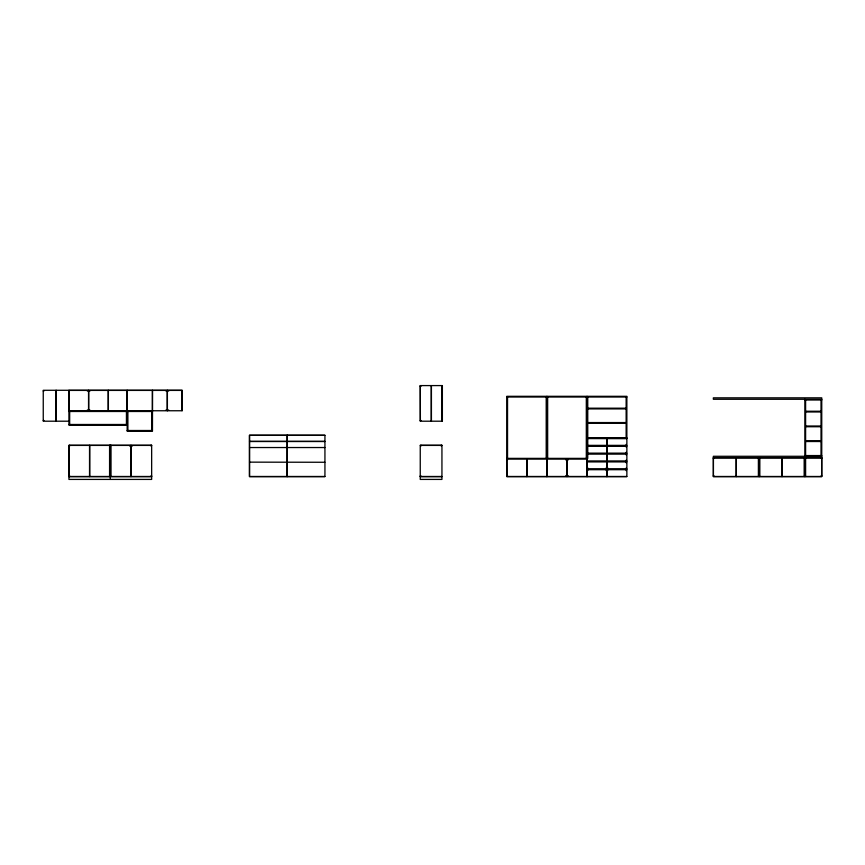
<?xml version="1.0" encoding="UTF-8"?>
<svg xmlns="http://www.w3.org/2000/svg" width="865" height="865" viewBox="0 0 865 865"><rect width="100%" height="100%" fill="white"/><g stroke="black" fill="none" stroke-linecap="round" stroke-linejoin="round"><path stroke-width="1.3" d="M420.293 385.585L442.372 385.585L442.372 421.201L420.293 421.201L420.293 385.585L420.379 421.114M420.293 386.309L421.017 386.309M442.372 386.309L441.658 386.309L441.658 420.476L442.372 420.476M43.25 391.002L43.974 391.002M87.311 391.002L89.928 391.002M165.961 391.002L168.664 391.002M506.814 397.024L626.865 397.024M821.75 399.273L713.344 399.273L713.344 397.835L821.75 397.835L821.75 476.604L713.344 476.604L713.344 456.288L821.75 456.288M804.883 399.998L821.75 399.998M587.757 408.193L626.141 408.193M587.757 408.907L626.141 408.907M87.311 410.032L89.928 410.032M165.961 410.032L168.664 410.032M68.941 410.756L182.169 410.756L182.169 390.288L43.25 390.288L43.25 421.201L68.941 421.201M805.607 411.243L821.026 411.243M68.941 411.481L152.456 411.481M805.607 411.967L821.026 411.967M43.25 420.476L43.974 420.476M420.293 420.476L421.017 420.476M587.757 422.563L626.141 422.563M587.757 423.288L626.141 423.288M68.941 424.488L127.166 424.488M127.166 425.212L68.941 425.212L68.865 390.364M805.607 426.013L821.026 426.013M805.607 426.737L821.026 426.737M127.166 430.511L152.456 430.511M324.862 435.333L249.542 435.333L249.542 476.529L324.937 476.604L324.937 435.246L249.455 435.246L249.455 476.604L324.862 476.529M587.032 436.933L587.757 436.933L587.757 397.024M587.032 437.744L626.865 437.744M587.032 438.382L626.865 438.458M626.779 438.544L587.119 438.544L587.119 445.367L626.779 445.367M805.607 440.793L821.026 440.793M249.542 441.355L324.862 441.355M249.542 441.518L324.862 441.518M805.607 441.518L821.026 441.518M151.57 445.41L69.027 445.41L69.027 476.529L151.57 476.529M420.336 445.41L441.853 445.41M129.642 446.016L132.302 446.016M626.779 446.329L587.119 446.329L587.119 453.152L626.779 453.152M249.542 447.54L324.862 447.54M626.779 454.125L587.119 454.125L587.119 460.948L626.779 460.948M804.883 455.563L821.75 455.563M713.344 457.736L821.75 457.736M506.814 458.374L587.032 458.374M713.344 458.461L714.068 458.461M821.026 458.461L821.75 458.461M587.032 459.099L506.814 459.099L506.901 476.529L626.865 476.604L626.865 396.311L506.814 396.311L506.814 476.604L626.779 476.529M506.814 459.823L507.539 459.823M565.645 459.823L568.316 459.823M626.779 461.91L587.119 461.91L587.119 468.733L626.779 468.733M249.542 462.148L324.862 462.267M626.779 469.695L587.119 469.695L587.119 476.529M68.941 475.88L69.665 475.88M150.932 475.88L151.656 475.88M420.249 475.88L420.974 475.88M506.814 475.88L507.539 475.88M565.645 475.88L568.316 475.88M713.344 475.88L714.068 475.88M821.026 475.88L821.75 475.88M420.336 476.529L441.853 476.529M68.941 476.604L151.656 476.604M420.249 476.604L441.939 476.604M821.026 399.998L821.026 455.563M805.607 399.998L805.607 455.563M804.969 457.812L804.969 476.529M804.883 399.273L804.883 456.288M804.883 457.736L804.883 476.604M782.079 457.812L782.079 476.529M781.917 457.812L781.917 476.529M736.31 457.812L736.31 476.529M736.147 457.812L736.147 476.529M626.141 397.024L626.141 437.744M626.141 444.426L626.141 447.054M626.141 452.287L626.141 454.914M626.141 460.158L626.141 462.775M626.141 468.019L626.141 470.636M607.673 467.846L607.673 470.528M607.035 438.544L607.035 445.367M607.035 446.329L607.035 453.152M607.035 454.125L607.035 460.948M607.035 461.91L606.949 476.604M606.873 438.544L606.873 445.367M606.873 446.329L606.873 453.152M606.873 454.125L606.873 460.948M606.873 461.91L606.873 468.733M606.873 469.695L606.873 476.529M606.224 467.846L606.224 470.528M587.757 438.382L587.757 458.472M587.757 467.846L587.757 470.528M587.032 396.311L587.032 476.604M586.308 397.024L586.308 458.374M567.062 459.174L567.062 476.529M566.899 459.174L566.899 476.529M547.653 397.024L547.653 458.374M546.929 396.311L546.929 476.604M546.842 459.174L546.842 476.529M546.204 397.024L546.204 458.374M526.947 459.174L526.947 476.529M526.796 459.174L526.796 476.529M507.539 397.024L507.539 458.374M442.296 385.66L442.296 421.114M441.215 445.291L441.215 446.016M431.419 385.66L431.419 421.114M431.257 385.66L431.257 421.114M420.974 445.291L420.974 446.016M287.277 435.333L287.202 476.604M287.115 435.333L287.115 476.529M182.083 410.68L182.083 390.407L69.027 390.407L69.027 410.68M167.388 390.407L167.388 410.68M167.237 390.407L167.237 410.68M152.532 390.407L152.456 431.235L127.166 431.235L127.242 390.407M152.381 390.407L152.381 410.68M151.732 411.481L151.732 430.511M150.932 445.291L150.932 446.016M131.058 445.41L131.058 476.529M130.896 445.41L130.896 476.529M127.89 411.481L127.89 430.511M127.079 390.407L127.079 410.68M126.441 411.481L126.441 424.488M111.023 445.291L111.023 475.88L109.574 475.88L109.574 445.291M110.298 445.291L110.298 479.415M110.223 445.41L110.223 476.529M108.374 390.407L108.374 410.68M108.212 390.407L108.212 410.68M89.7 445.41L89.7 476.529M89.538 445.41L89.538 476.529M88.695 390.407L88.695 410.68M88.544 390.407L88.544 410.68M69.665 411.481L69.665 424.488M69.665 445.291L69.665 446.016M56.182 390.364L56.182 421.114M56.02 390.364L56.02 421.114M151.656 445.291L68.941 445.291L68.941 479.415L151.656 479.415L151.656 445.291M441.939 445.291L420.249 445.291L420.249 479.415L441.939 479.415L441.939 445.291M821.674 457.812L713.43 457.812L713.43 476.529L821.674 476.529L821.674 457.812M759.838 458.461L758.389 458.461L758.389 475.88L759.838 475.88L759.838 458.461M805.607 458.461L804.169 458.461L804.169 475.88L805.607 475.88L805.607 458.461M759.2 476.529L759.2 457.812L759.113 476.604"/></g></svg>
